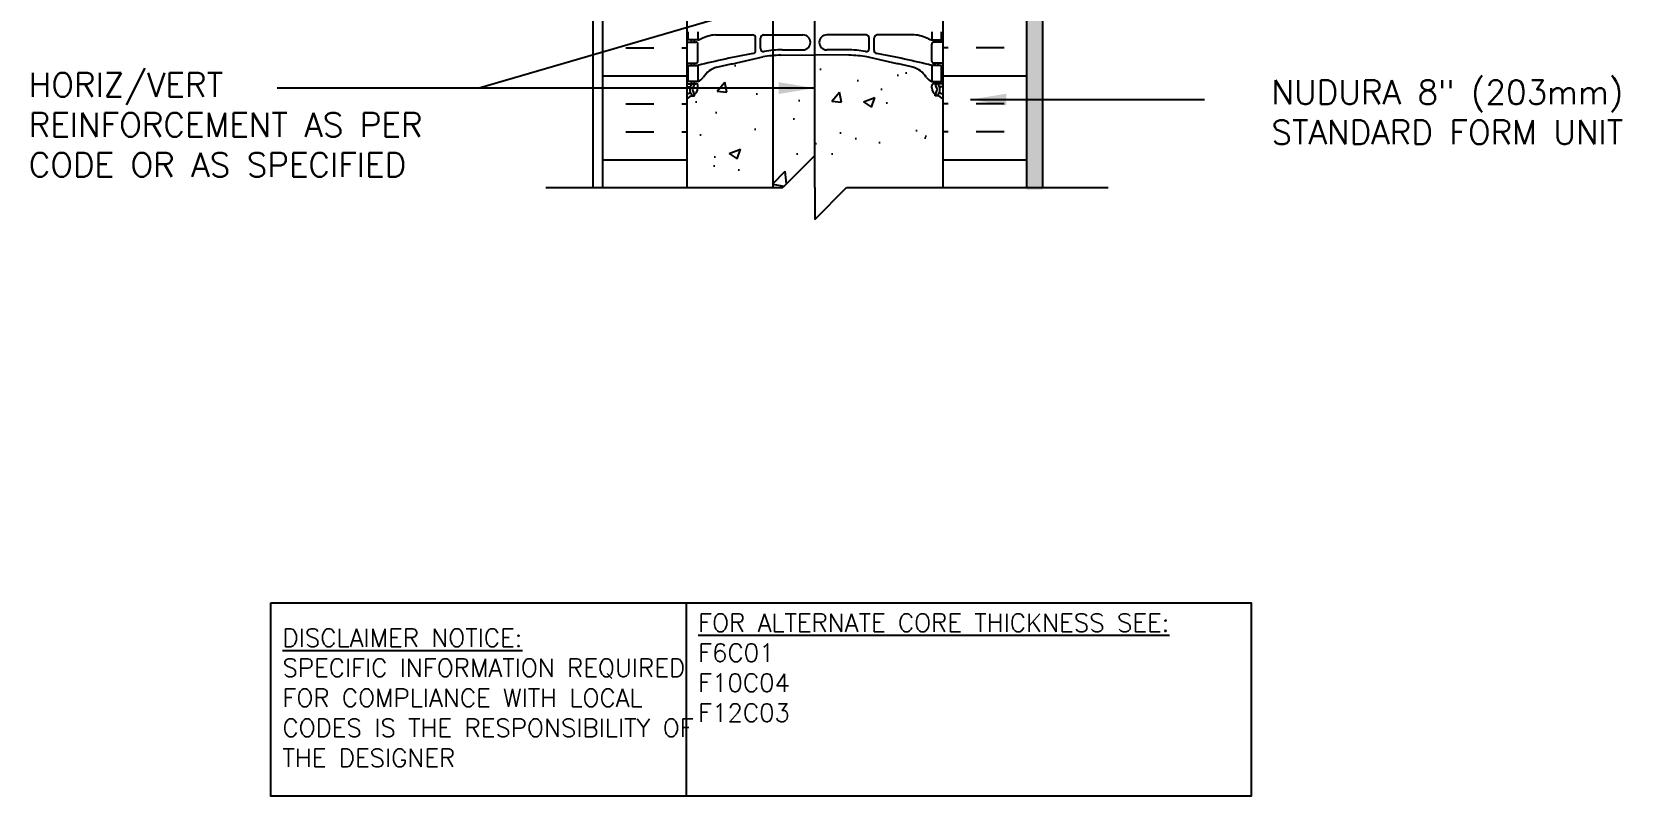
# Model space of a CAD drawing. Header units: inches. Extents: x 257.8 to 308.6, y 223.7 to 295.3.
# Drawn here: x 257.88 to 307.58, y 223.67 to 247.54 of the extents above; entities that cross this region are included whole.
import ezdxf

# ---------------------------------------------------------------- set-up
doc = ezdxf.new("R2010")
doc.units = ezdxf.units.IN
doc.header["$LTSCALE"] = 0.5
doc.header["$MEASUREMENT"] = 0
for name, color, linetype in [('HATCH', 12, 'Continuous'), ('line25', 2, 'Continuous'), ('LINE3', 3, 'Continuous'), ('LINE50', 5, 'Continuous'), ('LINE9', 9, 'Continuous'), ('TEXT', 4, 'Continuous'), ('Web_Edge', 9, 'Continuous')]:
    doc.layers.add(name, color=color, linetype=linetype)
doc.styles.add('DIM', font='romans.shx', dxfattribs={"width": 0.7})
doc.styles.add('ROMANS', font='romans.shx', dxfattribs={"height": 1.125})
doc.styles.get("Standard").update_dxf_attribs({"font": 'romans.shx', "height": 1.125})
doc.dimstyles.new('ext_12', dxfattribs={"dimscale": 12, "dimtxt": 0.09375, "dimasz": 0.09375, "dimexe": 0.09375, "dimexo": 0.0625, "dimgap": 0.0625, "dimtad": 1, "dimdec": 1, "dimzin": 3, "dimdsep": 46, "dimlunit": 4, "dimtxsty": 'DIM', "dimcen": 0.09, "dimdle": 0.09375, "dimclrt": 4, "dimadec": 0, "dimazin": 0, "dimtfac": 1, "dimtdec": 1, "dimtmove": 2, "dimatfit": 3, "dimfxl": 1, "dimfrac": 2, "dimtolj": 1, "dimtzin": 0, "dimarcsym": 0})

msp = doc.modelspace()

# ---------------------------------------------------------------- hatches: boundary and pattern name
at = {"layer": 'HATCH'}
h = msp.add_hatch(dxfattribs=at)
h.set_pattern_fill('AR-SAND', color=256, scale=0.25, style=0)
h.set_pattern_definition([(37.5, (113.9714, 3.2245), (-0.01574834, 0.48170594), [0, -0.38, 0, -0.425, 0, -0.40625]), (7.5, (113.9714, 3.2245), (0.4424442, 0.7055365), [0, -0.205, 0, -0.3425, 0, -0.13125]), (327.5, (113.6639, 3.2245), (0.77853547, 0.00141476), [0, -0.125, 0, -0.45, 0, -0.5875]), (317.5, (113.6639, 3.2245), (0.7515317, 0.2194189), [0, -0.0625, 0, -0.295, 0, -0.3375])])
h.paths.add_polyline_path([(289.477, 267.675), (288.977, 267.675), (288.977, 251.615), (288.977, 242.615), (289.477, 242.615)])
h = msp.add_hatch(dxfattribs=at)
h.set_pattern_fill('INSUL', color=256, scale=7, style=0)
h.set_pattern_definition([(0, (-2647.8097, -163.335), (0, 2.625), []), (0, (-2647.8097, -162.46), (0, 2.625), [0.875, -0.875]), (0, (-2647.8097, -161.585), (0, 2.625), [0.875, -0.875])])
h.paths.add_polyline_path([(275.727, 242.677), (278.352, 242.677), (278.352, 251.675), (277.664, 251.675), (277.664, 252.175), (276.164, 252.175), (276.164, 251.675), (275.727, 251.675)])
h = msp.add_hatch(dxfattribs=at)
h.set_pattern_fill('INSUL', color=256, scale=7, style=0)
h.set_pattern_definition([(180, (3212.5135, -163.335), (0, 2.625), []), (180, (3212.5135, -162.46), (0, 2.625), [0.875, -0.875]), (180, (3212.5135, -161.585), (0, 2.625), [0.875, -0.875])])
h.paths.add_polyline_path([(286.352, 242.677), (288.977, 242.677), (288.977, 251.675), (288.539, 251.675), (288.539, 252.175), (287.039, 252.175), (287.039, 251.675), (286.352, 251.675)])
h = msp.add_hatch(dxfattribs=at)
h.set_pattern_fill('AR-CONC', color=256, scale=0.5)
h.set_pattern_definition([(50, (0, 0), (3.5863, -0.31376), [0.375, -4.125]), (355, (0, 0), (-0.693757, 3.76096), [0.3, -3.3]), (100.4514, (0.299, -0.026), (2.892544, 3.4472), [0.3187, -3.50571]), (46.1842, (0, 1), (5.336207, -0.827596), [0.5625, -6.1875]), (96.6356, (0.4447, 0.931), (4.67331, 4.87059), [0.47805, -5.25857]), (351.1842, (0, 1), (4.67331, 4.87059), [0.45, -4.95]), (21, (0.5, 0.75), (2.984535, -2.013094), [0.375, -4.125]), (326, (0.5, 0.75), (1.216577, 3.62575), [0.3, -3.3]), (71.4514, (0.7487, 0.5822), (4.201112, 1.612656), [0.3187, -3.50571]), (37.5, (0, 0), (0.0607993, 1.6644693), [0, -3.26, 0, -3.35, 0, -3.3125]), (7.5, (0, 0), (1.315348, 1.9720586), [0, -1.91, 0, -3.185, 0, -1.2625]), (327.5, (-1.115, 0), (2.669112, -0.1127744), [0, -1.25, 0, -3.9, 0, -5.175]), (317.5, (-1.615, 0), (2.915931, 0.500525), [0, -1.625, 0, -2.59, 0, -3.675])])
edge = h.paths.add_edge_path()
edge.add_arc((286.006, 245.087), 0.5, 46.2109, 66.4218)
edge.add_line((286.206, 245.545), (286.116, 245.545))
edge.add_line((286.116, 245.545), (286.116, 245.587))
edge.add_arc((286.256, 245.794), 0.25, 180, 235.9442, ccw=False)
edge.add_line((286.006, 245.794), (286.006, 245.861))
edge.add_arc((286.068, 245.861), 0.0625, 90, 180, ccw=False)
edge.add_line((286.068, 245.924), (286.116, 245.924))
edge.add_line((286.116, 245.924), (286.116, 245.994))
edge.add_line((286.116, 245.994), (286.011, 245.994))
edge.add_arc((286.133, 246.337), 0.364, 214.9775, 250.3387, ccw=False)
edge.add_arc((285.21, 245.725), 0.743, 32.7919, 73.8107)
edge.add_spline(control_points=[(285.418, 246.439), (283.98, 246.76)], knot_values=[0, 0, 1, 1], degree=1, periodic=0)
edge.add_arc((283.424, 243.828), 2.984, 79.2546, 90.0995)
edge.add_line((283.419, 246.812), (282.352, 246.828))
edge.add_line((282.352, 246.828), (281.285, 246.812))
edge.add_arc((281.28, 243.828), 2.984, 89.9005, 100.7454)
edge.add_spline(control_points=[(280.724, 246.76), (279.286, 246.439)], knot_values=[0, 0, 1, 1], degree=1, periodic=0)
edge.add_arc((279.494, 245.725), 0.743, 106.1893, 147.2081)
edge.add_arc((278.571, 246.337), 0.364, 289.6613, 325.0225, ccw=False)
edge.add_line((278.693, 245.994), (278.588, 245.994))
edge.add_line((278.588, 245.994), (278.588, 245.924))
edge.add_line((278.588, 245.924), (278.635, 245.924))
edge.add_arc((278.635, 245.861), 0.0625, 0, 90, ccw=False)
edge.add_line((278.698, 245.861), (278.698, 245.794))
edge.add_arc((278.448, 245.794), 0.25, 304.0558, 360, ccw=False)
edge.add_line((278.588, 245.587), (278.588, 245.545))
edge.add_line((278.588, 245.545), (278.498, 245.545))
edge.add_arc((278.698, 245.087), 0.5, 113.5782, 133.7891)
edge.add_line((278.352, 245.448), (278.352, 242.677))
edge.add_line((278.352, 242.677), (281.346, 242.677))
edge.add_line((281.346, 242.677), (282.346, 243.677))
edge.add_line((282.346, 243.677), (282.346, 242.677))
edge.add_line((282.346, 242.677), (282.346, 241.677))
edge.add_line((282.346, 241.677), (283.346, 242.677))
edge.add_line((283.346, 242.677), (286.352, 242.677))
edge.add_line((286.352, 242.677), (286.352, 245.448))

# ---------------------------------------------------------------- linework, layer by layer
at = {"layer": 'line25'}
for p, q in [((278.352, 251.675), (278.352, 242.677)), ((286.352, 251.675), (286.352, 242.677))]:
    msp.add_line(p, q, dxfattribs=at)
at = {"layer": 'LINE3'}
for p, q in [((281.035, 264.915), (281.035, 242.677)), ((282.345, 260.896), (282.345, 243.676))]:
    msp.add_line(p, q, dxfattribs=at)
at = {"layer": 'LINE50', "color": 9}
msp.add_line((289.477, 242.677), (289.477, 267.675), dxfattribs=at)
at = {"layer": 'LINE50'}
for p, q in [((275.727, 242.677), (275.727, 251.675)), ((288.977, 242.677), (288.977, 251.675))]:
    msp.add_line(p, q, dxfattribs=at)
at = {"layer": 'LINE9'}
for p, q in [((275.414, 278.677), (275.414, 242.677)), ((282.346, 243.677), (281.346, 242.677)), ((282.346, 242.677), (282.346, 243.677)), ((273.944, 242.677), (281.346, 242.677)), ((282.346, 242.677), (282.346, 241.677)), ((282.346, 241.677), (283.346, 242.677)), ((283.346, 242.677), (291.517, 242.677))]:
    msp.add_line(p, q, dxfattribs=at)
at = {"layer": 'TEXT'}
msp.add_lwpolyline([(265.346, 229.707), (278.329, 229.707), (278.329, 223.669), (265.346, 223.669)], close=True, dxfattribs=at)
msp.add_lwpolyline([(278.329, 229.707), (295.99, 229.707), (295.99, 223.669), (278.329, 223.669)], dxfattribs=at)
at = {"layer": 'Web_Edge'}
for p, q in [((278.352, 247.224), (278.635, 247.224)), ((278.498, 247.224), (278.498, 247.294)), ((278.588, 247.224), (278.588, 247.294)), ((278.698, 246.626), (278.698, 247.161)), ((279.246, 247.449), (280.4, 247.449)), ((280.5, 246.964), (280.5, 247.349)), ((280.652, 247.026), (280.652, 247.349)), ((280.752, 247.449), (281.98, 247.449)), ((283.951, 247.449), (282.724, 247.449)), ((284.051, 247.026), (284.051, 247.349)), ((284.204, 246.964), (284.204, 247.349)), ((285.458, 247.449), (284.304, 247.449)), ((286.006, 246.626), (286.006, 247.161)), ((286.352, 247.224), (286.068, 247.224)), ((286.116, 247.224), (286.116, 247.294)), ((286.206, 247.224), (286.206, 247.294)), ((278.352, 246.564), (278.635, 246.564)), ((278.498, 246.494), (278.498, 246.564)), ((278.588, 246.494), (278.588, 246.564)), ((281.285, 246.812), (282.352, 246.828)), ((281.333, 246.98), (281.98, 246.98)), ((283.419, 246.812), (282.352, 246.828)), ((283.371, 246.98), (282.724, 246.98)), ((286.352, 246.564), (286.068, 246.564)), ((286.116, 246.494), (286.116, 246.564)), ((286.206, 246.494), (286.206, 246.564)), ((278.352, 245.924), (278.635, 245.924)), ((278.352, 245.824), (278.43, 245.824)), ((278.498, 245.924), (278.498, 245.994)), ((278.588, 245.924), (278.588, 245.994)), ((278.588, 245.545), (278.588, 245.587)), ((278.698, 245.794), (278.698, 245.861)), ((286.006, 245.794), (286.006, 245.861)), ((286.352, 245.924), (286.068, 245.924)), ((286.116, 245.924), (286.116, 245.994)), ((286.116, 245.545), (286.116, 245.587)), ((286.206, 245.924), (286.206, 245.994)), ((286.352, 245.824), (286.274, 245.824)), ((278.498, 245.545), (278.588, 245.545)), ((286.206, 245.545), (286.116, 245.545))]:
    msp.add_line(p, q, dxfattribs=at)
for points in [[(278.693, 247.544), (278.693, 247.294), (278.393, 247.294), (278.393, 247.544)], [(286.011, 247.544), (286.011, 247.294), (286.311, 247.294), (286.311, 247.544)]]:
    msp.add_lwpolyline(points, dxfattribs=at)
for points in [[(278.393, 246.494), (278.693, 246.494), (278.693, 245.994), (278.393, 245.994)], [(286.311, 246.494), (286.011, 246.494), (286.011, 245.994), (286.311, 245.994)]]:
    msp.add_lwpolyline(points, close=True, dxfattribs=at)
for centre, radius, start, end in [((278.635, 247.161), 0.0625, 0, 90), ((278.689, 247.513), 0.219, 271.08, 299.5063), ((279.331, 246.293), 1.16, 94.1968, 117.4156), ((280.4, 247.349), 0.1, 0, 89.9612), ((280.752, 247.349), 0.1, 90, 180), ((281.98, 247.214), 0.234, 270, 90), ((282.724, 247.214), 0.234, 90, 270), ((283.951, 247.349), 0.1, 0, 90), ((284.304, 247.349), 0.1, 90.0388, 180), ((285.373, 246.293), 1.16, 62.5844, 85.8032), ((286.015, 247.513), 0.219, 240.4937, 268.92), ((286.068, 247.161), 0.0625, 90, 180), ((278.635, 246.626), 0.0625, 270, 0), ((285.502, 219.074), 28.253, 100.3657, 103.9448), ((280.4, 246.964), 0.1, 280.3657, 0), ((280.752, 247.026), 0.1, 180, 280.7454), ((281.28, 243.828), 2.984, 89.9005, 100.7454), ((281.327, 243.996), 2.984, 89.9005, 100.7454), ((283.376, 243.996), 2.984, 79.2546, 90.0995), ((283.424, 243.828), 2.984, 79.2546, 90.0995), ((283.951, 247.026), 0.1, 259.2546, 0), ((284.304, 246.964), 0.1, 180, 259.6343), ((279.202, 219.074), 28.253, 76.0552, 79.6343), ((286.068, 246.626), 0.0625, 180, 270), ((278.571, 246.337), 0.364, 289.6613, 325.0225), ((279.494, 245.725), 0.743, 106.1893, 147.2081), ((285.21, 245.725), 0.743, 32.7919, 73.8107), ((286.133, 246.337), 0.364, 214.9775, 250.3387), ((278.698, 245.087), 0.6, 114.9252, 125.2168), ((278.698, 245.087), 0.5, 109.4712, 133.7891), ((278.43, 245.804), 0.0196, 344.5099, 90.5968), ((278.692, 245.739), 0.25, 137.5391, 219.8855), ((278.436, 245.65), 0.021, 296.0043, 16.536), ((278.534, 245.609), 0.045, 220.8121, 38.552), ((278.54, 245.878), 0.045, 317.5391, 137.5391), ((278.448, 245.794), 0.25, 289.4712, 360), ((278.692, 245.739), 0.16, 137.5391, 219.9999), ((278.635, 245.861), 0.0625, 360, 90), ((286.068, 245.861), 0.0625, 90, 180), ((286.256, 245.794), 0.25, 180, 250.5288), ((286.163, 245.878), 0.045, 42.4609, 222.4609), ((286.17, 245.609), 0.045, 141.448, 319.1879), ((286.012, 245.739), 0.16, 320.0001, 42.4609), ((286.006, 245.087), 0.5, 46.2109, 70.5288), ((286.012, 245.739), 0.25, 320.1145, 42.4609), ((286.268, 245.65), 0.021, 163.464, 243.9957), ((286.274, 245.804), 0.0196, 89.4032, 195.4901), ((286.006, 245.087), 0.6, 54.7832, 65.0748)]:
    msp.add_arc(centre, radius, start, end, dxfattribs=at)
for points in [[(279.286, 246.439), (280.724, 246.76)], [(285.418, 246.439), (283.98, 246.76)]]:
    msp.add_open_spline(points, degree=1, dxfattribs=at)

# ---------------------------------------------------------------- texts
at = {"layer": 'TEXT', "char_height": 0.75, "style": 'ROMANS'}
for s, insert, width, attachment_point in [('HORIZ/VERT REINFORCEMENT AS PER CODE OR AS SPECIFIED', (257.782, 246.267), 14.65126, 1), ('NUDURA 8" (203mm) STANDARD FORM UNIT', (307.617, 246.032), 17.21743, 3)]:
    msp.add_mtext(s, dxfattribs=dict(at, insert=insert, width=width, attachment_point=attachment_point))
at = {"layer": 'TEXT', "char_height": 0.5625, "attachment_point": 4}
for s, insert, width in [('{\\LFOR ALTERNATE CORE THICKNESS SEE:\\P}F6C01\\PF10C04\\PF12C03', (278.705, 227.681), 23.33295), ('{\\LDISCLAIMER NOTICE:}\\PSPECIFIC INFORMATION REQUIRED FOR COMPLIANCE WITH LOCAL CODES IS THE RESPONSIBILITY OF THE DESIGNER', (265.713, 226.741), 14.00235)]:
    msp.add_mtext(s, dxfattribs=dict(at, insert=insert, width=width))

# ---------------------------------------------------------------- leaders
at = {"layer": 'TEXT'}
for points in [[(281.548, 248.612), (271.859, 245.787), (265.545, 245.787)], [(282.345, 245.787), (271.859, 245.787)], [(287.213, 245.427), (294.527, 245.427)]]:
    msp.add_leader(points, dimstyle='ext_12', override={"dimgap": 0.0625, "dimtad": 0}, dxfattribs=at)

doc.saveas('drawing.dxf')
